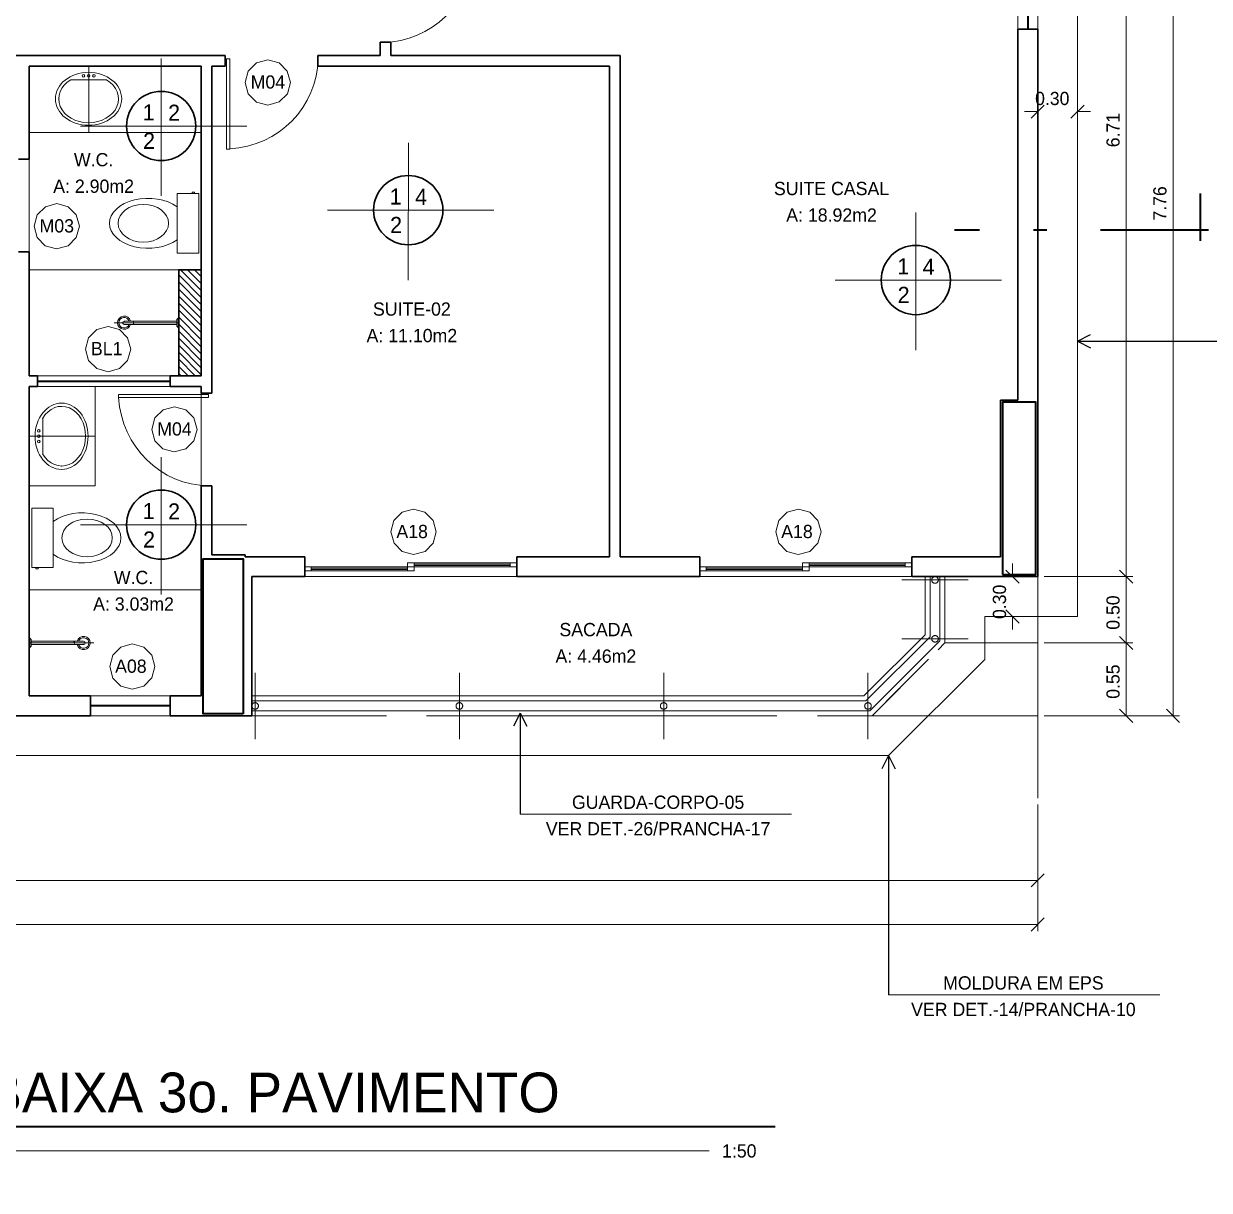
# Model space of a CAD drawing. Header units: metres. Extents: x 2.9 to 62.3, y 8 to 50.1.
# Drawn here: x 42.97 to 51.92, y 29.95 to 38.75 of the extents above; entities that cross this region are included whole.
import ezdxf
from ezdxf.enums import TextEntityAlignment as Align

# ---------------------------------------------------------------- set-up
doc = ezdxf.new("R2010")
doc.units = ezdxf.units.M
doc.header["$MEASUREMENT"] = 0
for name, pattern in [('DGN Style 2', [1.016237, 0.609742, -0.406495]), ('DGN Style 3', [1.422731, 1.016237, -0.406495]), ('DGN Style 4', [1.626995, 0.812989, -0.406495, 0.001016, -0.406495])]:
    doc.linetypes.add(name, pattern=pattern)
doc.layers.get('Defpoints').update_dxf_attribs({"lineweight": 0})
for name, color, linetype, lineweight in [('00-EDIFICACOES TÉRREO', 7, 'Continuous', 0), ('24 - Textos Gerais', 7, 'Continuous', 0), ('34 - Mobiliário', 7, 'Continuous', 0), ('CORNIJAS_VAR NA PLANTA PTIPO 1', 7, 'Continuous', 0), ('Cotas', 13, 'Continuous', 0), ('Level 1', 7, 'Continuous', 0), ('Level 11-1', 7, 'Continuous', 0), ('Level 12', 7, 'Continuous', 0), ('Level 14', 7, 'Continuous', 0), ('Level 21-1', 7, 'Continuous', 0), ('Level 24-1', 7, 'Continuous', 0), ('Level 3', 7, 'Continuous', 0), ('Level 31', 7, 'Continuous', 0), ('Level 36', 7, 'Continuous', 0), ('Level 44', 7, 'Continuous', 0), ('Level 45', 7, 'Continuous', 0), ('Level 50', 7, 'Continuous', 0), ('Level 7', 7, 'Continuous', 0)]:
    doc.layers.add(name, color=color, linetype=linetype, lineweight=lineweight)
doc.styles.add('Style-INTL_ENGINEERING', font='INTL_ENGINEERING.shx')
doc.dimstyles.get("Standard").update_dxf_attribs({"dimtxt": 0.18, "dimasz": 0.18, "dimexe": 0.18, "dimexo": 0.0625, "dimgap": 0.09, "dimtad": 0, "dimtih": 1, "dimtoh": 1, "dimdec": 4, "dimzin": 1, "dimdsep": 46, "dimtxsty": 'Standard', "dimcen": 0, "dimadec": 0, "dimazin": 0, "dimtfac": 1, "dimtdec": 4, "dimtofl": 0, "dimtmove": 0, "dimatfit": 3, "dimfxl": 0, "dimtolj": 1, "dimtzin": 1, "dimarcsym": 0})

# ---------------------------------------------------------------- blocks, each defined once
blk = doc.blocks.new('_Oblique')
at = {"color": 0, "linetype": 'ByBlock', "lineweight": -2}
blk.add_line((0.5, 0.5), (-0.5, -0.5), dxfattribs=at)
blk = doc.blocks.new('*D329')
at = {"layer": 'Cotas', "color": 2, "linetype": 'Continuous', "lineweight": 0}
for p, q in [((31.6938, 33.0768), (31.6938, 32.2388)), ((50.6246, 32.8595), (50.6246, 32.2388)), ((50.6246, 32.2882), (31.6938, 32.2882))]:
    blk.add_line(p, q, dxfattribs=at)
at = {"layer": 'Defpoints'}
for p in [(31.6938, 33.1263), (50.6246, 32.909), (31.6938, 32.2882), (41.1592, 32.2882)]:
    blk.add_point(p, dxfattribs=at)
at = {"layer": 'Cotas', "color": 2, "linetype": 'Continuous', "lineweight": 0, "xscale": 0.0995, "yscale": 0.0995, "zscale": 0.0995, "rotation": 180}
blk.add_blockref('_Oblique', (31.6938, 32.2882), dxfattribs=at)
at = {"layer": 'Cotas', "color": 2, "linetype": 'Continuous', "lineweight": 0, "xscale": 0.0995, "yscale": 0.0995, "zscale": 0.0995}
blk.add_blockref('_Oblique', (50.6246, 32.2882), dxfattribs=at)
at = {"layer": 'Cotas', "color": 2, "linetype": 'Continuous', "lineweight": 0, "style": 'Style-INTL_ENGINEERING'}
blk.add_text('18.93', height=0.0995, dxfattribs=at).set_placement((41.0004, 32.3875), align=Align.MIDDLE_LEFT)
blk = doc.blocks.new('*D330')
at = {"layer": 'Cotas', "color": 2, "linetype": 'Continuous', "lineweight": 0}
for p, q in [((10.3745, 32.8595), (10.3745, 31.9064)), ((50.6246, 32.8595), (50.6246, 31.9064)), ((50.6246, 31.9559), (10.3745, 31.9559))]:
    blk.add_line(p, q, dxfattribs=at)
at = {"layer": 'Defpoints'}
for p in [(10.3745, 32.909), (50.6246, 32.909), (10.3745, 31.9559), (30.4996, 31.9559)]:
    blk.add_point(p, dxfattribs=at)
at = {"layer": 'Cotas', "color": 2, "linetype": 'Continuous', "lineweight": 0, "xscale": 0.0995, "yscale": 0.0995, "zscale": 0.0995, "rotation": 180}
blk.add_blockref('_Oblique', (10.3745, 31.9559), dxfattribs=at)
at = {"layer": 'Cotas', "color": 2, "linetype": 'Continuous', "lineweight": 0, "xscale": 0.0995, "yscale": 0.0995, "zscale": 0.0995}
blk.add_blockref('_Oblique', (50.6246, 31.9559), dxfattribs=at)
at = {"layer": 'Cotas', "color": 2, "linetype": 'Continuous', "lineweight": 0, "style": 'Style-INTL_ENGINEERING'}
blk.add_text('40.25', height=0.0995, dxfattribs=at).set_placement((30.3088, 32.0551), align=Align.MIDDLE_LEFT)
blk = doc.blocks.new('*D675')
at = {"layer": 'Cotas', "color": 2, "linetype": 'Continuous', "lineweight": 0}
for p, q in [((50.6741, 34.579), (51.3415, 34.579)), ((51.2921, 34.579), (51.2921, 34.079)), ((50.6741, 34.079), (51.3415, 34.079))]:
    blk.add_line(p, q, dxfattribs=at)
at = {"layer": 'Defpoints'}
for p in [(50.6246, 34.579), (51.2921, 34.329), (50.6246, 34.079), (51.2921, 34.079)]:
    blk.add_point(p, dxfattribs=at)
at = {"layer": 'Cotas', "color": 2, "linetype": 'Continuous', "lineweight": 0, "xscale": 0.0995, "yscale": 0.0995, "zscale": 0.0995}
for p, rotation in [((51.2921, 34.579), 90), ((51.2921, 34.079), 270)]:
    blk.add_blockref('_Oblique', p, dxfattribs=dict(at, rotation=rotation))
at = {"layer": 'Cotas', "color": 2, "linetype": 'Continuous', "lineweight": 0, "style": 'Style-INTL_ENGINEERING'}
blk.add_text('0.50', height=0.0995, rotation=90, dxfattribs=at).set_placement((51.1928, 34.1786), align=Align.MIDDLE_LEFT)
blk = doc.blocks.new('*D676')
at = {"layer": 'Cotas', "color": 2, "linetype": 'Continuous', "lineweight": 0}
for p, q in [((50.6741, 34.079), (51.3415, 34.079)), ((51.2921, 34.079), (51.2921, 33.529)), ((50.6741, 33.529), (51.3415, 33.529))]:
    blk.add_line(p, q, dxfattribs=at)
at = {"layer": 'Defpoints'}
for p in [(50.6246, 34.079), (51.2921, 33.804), (50.6246, 33.529), (51.2921, 33.529)]:
    blk.add_point(p, dxfattribs=at)
at = {"layer": 'Cotas', "color": 2, "linetype": 'Continuous', "lineweight": 0, "xscale": 0.0995, "yscale": 0.0995, "zscale": 0.0995}
for p, rotation in [((51.2921, 34.079), 90), ((51.2921, 33.529), 270)]:
    blk.add_blockref('_Oblique', p, dxfattribs=dict(at, rotation=rotation))
at = {"layer": 'Cotas', "color": 2, "linetype": 'Continuous', "lineweight": 0, "style": 'Style-INTL_ENGINEERING'}
blk.add_text('0.55', height=0.0995, rotation=90, dxfattribs=at).set_placement((51.1928, 33.6579), align=Align.MIDDLE_LEFT)
blk = doc.blocks.new('*D340')
at = {"layer": 'Cotas', "color": 2, "linetype": 'Continuous', "lineweight": 0}
for p, q in [((50.6741, 41.289), (51.3415, 41.289)), ((51.2921, 41.289), (51.2921, 34.579)), ((50.6741, 34.579), (51.3415, 34.579))]:
    blk.add_line(p, q, dxfattribs=at)
at = {"layer": 'Defpoints'}
for p in [(50.6246, 41.289), (51.2921, 37.934), (50.6246, 34.579), (51.2921, 34.579)]:
    blk.add_point(p, dxfattribs=at)
at = {"layer": 'Cotas', "color": 2, "linetype": 'Continuous', "lineweight": 0, "xscale": 0.0995, "yscale": 0.0995, "zscale": 0.0995}
for p, rotation in [((51.2921, 41.289), 90), ((51.2921, 34.579), 270)]:
    blk.add_blockref('_Oblique', p, dxfattribs=dict(at, rotation=rotation))
at = {"layer": 'Cotas', "color": 2, "linetype": 'Continuous', "lineweight": 0, "style": 'Style-INTL_ENGINEERING'}
blk.add_text('6.71', height=0.0995, rotation=90, dxfattribs=at).set_placement((51.1928, 37.8176), align=Align.MIDDLE_LEFT)
blk = doc.blocks.new('*D341')
at = {"layer": 'Cotas', "color": 2, "linetype": 'Continuous', "lineweight": 0}
for p, q in [((50.6741, 41.289), (51.6952, 41.289)), ((51.6457, 41.289), (51.6457, 33.529)), ((50.6741, 33.529), (51.6952, 33.529))]:
    blk.add_line(p, q, dxfattribs=at)
at = {"layer": 'Defpoints'}
for p in [(50.6246, 41.289), (51.6457, 37.409), (50.6246, 33.529), (51.6457, 33.529)]:
    blk.add_point(p, dxfattribs=at)
at = {"layer": 'Cotas', "color": 2, "linetype": 'Continuous', "lineweight": 0, "xscale": 0.0995, "yscale": 0.0995, "zscale": 0.0995}
for p, rotation in [((51.6457, 41.289), 90), ((51.6457, 33.529), 270)]:
    blk.add_blockref('_Oblique', p, dxfattribs=dict(at, rotation=rotation))
at = {"layer": 'Cotas', "color": 2, "linetype": 'Continuous', "lineweight": 0, "style": 'Style-INTL_ENGINEERING'}
blk.add_text('7.76', height=0.0995, rotation=90, dxfattribs=at).set_placement((51.5465, 37.2645), align=Align.MIDDLE_LEFT)
blk = doc.blocks.new('TerminatorOpen')
at = {"color": 0, "linetype": 'ByBlock', "lineweight": -2}
for q in [(-1, 0.5), (-1, 0), (-1, -0.5)]:
    blk.add_line((0, 0), q, dxfattribs=at)
blk = doc.blocks.new('INDESP_4')
at = {"layer": 'Level 3', "color": 131, "linetype": 'Continuous', "lineweight": 0}
for p, q in [((0.01506, -0.01302), (0.01507, 0.01257)), ((0.00001, 0), (0.03099, 0))]:
    blk.add_line(p, q, dxfattribs=at)
at = {"layer": 'Level 3', "color": 131, "linetype": 'Continuous', "lineweight": 13}
blk.add_line((0.0221, 0), (0.02213, 0.00002), dxfattribs=at)
at = {"layer": 'Level 3', "color": 131, "linetype": 'Continuous', "lineweight": 30}
blk.add_circle((0.01505, 0.00001), 0.00645, dxfattribs=at)
at = {"layer": 'Level 3', "color": 131, "linetype": 'Continuous', "lineweight": 30, "style": 'Style-INTL_ENGINEERING'}
for s, p in [('1', (0.01159, 0.00105)), ('4', (0.01633, 0.00098)), ('2', (0.01167, -0.00425))]:
    blk.add_text(s, height=0.003, rotation=0, dxfattribs=at).set_placement(p)
blk = doc.blocks.new('INDESP_6')
at = {"layer": 'Level 3', "color": 131, "linetype": 'Continuous', "lineweight": 0}
for p, q in [((0.01506, -0.01302), (0.01507, 0.01257)), ((0.00001, 0), (0.03099, 0))]:
    blk.add_line(p, q, dxfattribs=at)
at = {"layer": 'Level 3', "color": 131, "linetype": 'Continuous', "lineweight": 13}
blk.add_line((0.0221, 0), (0.02213, 0.00002), dxfattribs=at)
at = {"layer": 'Level 3', "color": 131, "linetype": 'Continuous', "lineweight": 30}
blk.add_circle((0.01505, 0.00001), 0.00645, dxfattribs=at)
at = {"layer": 'Level 3', "color": 131, "linetype": 'Continuous', "lineweight": 30, "style": 'Style-INTL_ENGINEERING'}
for s, p in [('1', (0.01159, 0.00105)), ('2', (0.01633, 0.00098)), ('2', (0.01167, -0.00425))]:
    blk.add_text(s, height=0.003, rotation=0, dxfattribs=at).set_placement(p)
blk = doc.blocks.new('*U174')
at = {"layer": '00-EDIFICACOES TÉRREO', "color": 4, "linetype": 'Continuous', "lineweight": 0, "flags": 128}
blk.add_lwpolyline([(0.00342, 0), (0.00294, 0.00172), (0.00172, 0.00296), (0, 0.00342), (-0.00171, 0.00296), (-0.00296, 0.00172), (-0.00341, 0), (-0.00294, -0.00171), (-0.00172, -0.00295), (-0.00001, -0.00341), (0.00173, -0.00294), (0.00295, -0.00171)], close=True, dxfattribs=at)
at = {"layer": '00-EDIFICACOES TÉRREO', "color": 4, "linetype": 'Continuous', "lineweight": 0, "style": 'Style-INTL_ENGINEERING'}
blk.add_text('M04', height=0.001999, rotation=359.9999, dxfattribs=at).set_placement((-0.00259, -0.00093))
blk = doc.blocks.new('*U178')
at = {"layer": '00-EDIFICACOES TÉRREO', "color": 4, "linetype": 'Continuous', "lineweight": 0, "flags": 128}
blk.add_lwpolyline([(0.00342, 0), (0.00294, 0.00172), (0.00172, 0.00296), (0, 0.00342), (-0.00171, 0.00296), (-0.00296, 0.00172), (-0.00341, 0), (-0.00294, -0.00171), (-0.00172, -0.00295), (-0.00001, -0.00341), (0.00173, -0.00294), (0.00295, -0.00171)], close=True, dxfattribs=at)
at = {"layer": '00-EDIFICACOES TÉRREO', "color": 4, "linetype": 'Continuous', "lineweight": 0, "style": 'Style-INTL_ENGINEERING'}
blk.add_text('A18', height=0.001999, rotation=359.9999, dxfattribs=at).set_placement((-0.00259, -0.00093))
blk = doc.blocks.new('*U179')
at = {"layer": '00-EDIFICACOES TÉRREO', "color": 4, "linetype": 'Continuous', "lineweight": 0, "flags": 128}
blk.add_lwpolyline([(0.00342, 0), (0.00294, 0.00172), (0.00172, 0.00296), (0, 0.00342), (-0.00171, 0.00296), (-0.00296, 0.00172), (-0.00341, 0), (-0.00294, -0.00171), (-0.00172, -0.00295), (-0.00001, -0.00341), (0.00173, -0.00294), (0.00295, -0.00171)], close=True, dxfattribs=at)
at = {"layer": '00-EDIFICACOES TÉRREO', "color": 4, "linetype": 'Continuous', "lineweight": 0, "style": 'Style-INTL_ENGINEERING'}
blk.add_text('BL1', height=0.001999, rotation=359.9999, dxfattribs=at).set_placement((-0.00259, -0.00093))
blk = doc.blocks.new('*U180')
at = {"layer": '00-EDIFICACOES TÉRREO', "color": 4, "linetype": 'Continuous', "lineweight": 0, "flags": 128}
blk.add_lwpolyline([(0.00342, 0), (0.00294, 0.00172), (0.00172, 0.00296), (0, 0.00342), (-0.00171, 0.00296), (-0.00296, 0.00172), (-0.00341, 0), (-0.00294, -0.00171), (-0.00172, -0.00295), (-0.00001, -0.00341), (0.00173, -0.00294), (0.00295, -0.00171)], close=True, dxfattribs=at)
at = {"layer": '00-EDIFICACOES TÉRREO', "color": 4, "linetype": 'Continuous', "lineweight": 0, "style": 'Style-INTL_ENGINEERING'}
blk.add_text('M03', height=0.001999, rotation=359.9999, dxfattribs=at).set_placement((-0.00259, -0.00093))
blk = doc.blocks.new('*U181')
at = {"layer": '00-EDIFICACOES TÉRREO', "color": 4, "linetype": 'Continuous', "lineweight": 0, "flags": 128}
blk.add_lwpolyline([(0.00342, 0), (0.00294, 0.00172), (0.00172, 0.00296), (0, 0.00342), (-0.00171, 0.00296), (-0.00296, 0.00172), (-0.00341, 0), (-0.00294, -0.00171), (-0.00172, -0.00295), (-0.00001, -0.00341), (0.00173, -0.00294), (0.00295, -0.00171)], close=True, dxfattribs=at)
at = {"layer": '00-EDIFICACOES TÉRREO', "color": 4, "linetype": 'Continuous', "lineweight": 0, "style": 'Style-INTL_ENGINEERING'}
blk.add_text('A08', height=0.001999, rotation=359.9999, dxfattribs=at).set_placement((-0.00259, -0.00093))
blk = doc.blocks.new('*D381')
at = {"layer": 'Cotas', "color": 2, "linetype": 'Continuous', "lineweight": 0}
for p, q in [((50.4352, 34.6785), (50.4352, 34.579)), ((50.538, 34.579), (50.3857, 34.579)), ((50.5251, 34.279), (50.3857, 34.279)), ((50.4352, 34.1795), (50.4352, 34.279))]:
    blk.add_line(p, q, dxfattribs=at)
at = {"layer": 'Defpoints'}
for p in [(50.5875, 34.579), (50.4352, 34.41), (50.4352, 34.279), (50.5746, 34.279)]:
    blk.add_point(p, dxfattribs=at)
at = {"layer": 'Cotas', "color": 2, "linetype": 'Continuous', "lineweight": 0, "xscale": 0.0995, "yscale": 0.0995, "zscale": 0.0995}
for p, rotation in [((50.4352, 34.579), 270), ((50.4352, 34.279), 90)]:
    blk.add_blockref('_Oblique', p, dxfattribs=dict(at, rotation=rotation))
at = {"layer": 'Cotas', "color": 2, "linetype": 'Continuous', "lineweight": 0, "style": 'Style-INTL_ENGINEERING'}
blk.add_text('0.30', height=0.0995, rotation=90, dxfattribs=at).set_placement((50.336, 34.2596), align=Align.MIDDLE_LEFT)
blk = doc.blocks.new('*D394')
at = {"layer": 'Cotas', "color": 2, "linetype": 'Continuous', "lineweight": 0}
for p, q in [((50.6246, 37.9965), (50.6246, 38.1358)), ((50.9246, 37.9835), (50.9246, 38.1358)), ((50.5251, 38.0863), (50.6246, 38.0863)), ((51.0241, 38.0863), (50.9246, 38.0863))]:
    blk.add_line(p, q, dxfattribs=at)
at = {"layer": 'Defpoints'}
for p in [(50.6246, 38.0863), (50.7555, 38.0863), (50.6246, 37.947), (50.9246, 37.934)]:
    blk.add_point(p, dxfattribs=at)
at = {"layer": 'Cotas', "color": 2, "linetype": 'Continuous', "lineweight": 0, "xscale": 0.0995, "yscale": 0.0995, "zscale": 0.0995}
blk.add_blockref('_Oblique', (50.6246, 38.0863), dxfattribs=at)
at = {"layer": 'Cotas', "color": 2, "linetype": 'Continuous', "lineweight": 0, "xscale": 0.0995, "yscale": 0.0995, "zscale": 0.0995, "rotation": 180}
blk.add_blockref('_Oblique', (50.9246, 38.0863), dxfattribs=at)
at = {"layer": 'Cotas', "color": 2, "linetype": 'Continuous', "lineweight": 0, "style": 'Style-INTL_ENGINEERING'}
blk.add_text('0.30', height=0.0995, dxfattribs=at).set_placement((50.6051, 38.1855), align=Align.MIDDLE_LEFT)
blk = doc.blocks.new('*U183')
at = {"layer": 'Level 3', "color": 2, "linetype": 'DGN Style 4', "lineweight": 40}
for p, q in [((21.6079, 0.2319), (21.6081, -0.1242)), ((21.6708, -0.0445), (19.7553, -0.0453))]:
    blk.add_line(p, q, dxfattribs=at)
blk = doc.blocks.new('*U64')
at = {"layer": '24 - Textos Gerais', "color": 172, "linetype": 'Continuous', "lineweight": 13}
blk.add_line((-0.147, -0.136), (-0.147, 0.133), dxfattribs=at)
at = {"layer": '24 - Textos Gerais', "color": 172, "linetype": 'DGN Style 4', "lineweight": 13}
blk.add_line((-0.25, -0.001), (0.25, -0.001), dxfattribs=at)
at = {"layer": '24 - Textos Gerais', "color": 172, "linetype": 'Continuous', "lineweight": 13, "extrusion": (0, 0, -1)}
for centre in [(0.177, 0.039), (0.177, -0.001), (0.177, -0.041)]:
    blk.add_circle(centre, 0.01, dxfattribs=at)
blk.add_ellipse((-0.004, 0), major_axis=(0, 0.25), ratio=0.8, dxfattribs=at)
blk.add_ellipse((-0.0033, -0.0006), major_axis=(0, 0.225), ratio=0.8, start_param=5.350888, end_param=10.349301, dxfattribs=at)
at = {"layer": '24 - Textos Gerais', "color": 172, "linetype": 'Continuous', "lineweight": 13}
for p in [(-0.003, 0.224), (-0.003, 0.224), (-0.147, -0.136)]:
    blk.add_point(p, dxfattribs=at)
blk = doc.blocks.new('SANCXP_6')
at = {"layer": '24 - Textos Gerais', "color": 172, "linetype": 'Continuous', "lineweight": 0}
for p, q in [((0.06, -0.449), (0.06, 0.449)), ((0.06, 0.449), (0.386, 0.449)), ((0.386, -0.449), (0.386, 0.449)), ((0.06, -0.449), (0.386, -0.449))]:
    blk.add_line(p, q, dxfattribs=at)
at = {"layer": '24 - Textos Gerais', "color": 172, "linetype": 'Continuous', "lineweight": 0, "flags": 128}
blk.add_lwpolyline([(0.125, -0.468), (0.16, -0.468), (0.16, -0.449), (0.125, -0.449)], close=True, dxfattribs=at)
at = {"layer": '24 - Textos Gerais', "color": 172, "linetype": 'Continuous', "lineweight": 0}
blk.add_ellipse((0.825, 0), major_axis=(-0.581, 0), ratio=0.649123, start_param=0.716078, end_param=5.567107, dxfattribs=at)
blk.add_ellipse((0.896, 0), major_axis=(-0.381, 0), ratio=0.746923, dxfattribs=at)
blk = doc.blocks.new('*U66')
at = {"layer": '24 - Textos Gerais', "color": 172, "linetype": 'Continuous', "lineweight": 0}
for p, q in [((-0.2441, 0.035), (-0.2441, -0.035)), ((-0.2441, 0.035), (-0.2391, 0.035)), ((-0.2391, 0.035), (-0.2391, -0.035)), ((-0.2291, 0.025), (-0.2391, 0.035)), ((-0.2291, -0.025), (-0.2291, 0.025)), ((0.168, 0.0125), (-0.2291, 0.0125)), ((-0.2441, -0.035), (-0.2391, -0.035)), ((-0.2391, -0.035), (-0.2291, -0.025)), ((0.168, -0.0125), (-0.2291, -0.0125))]:
    blk.add_line(p, q, dxfattribs=at)
at = {"layer": '24 - Textos Gerais', "color": 172, "linetype": 'DGN Style 4', "lineweight": 13}
blk.add_line((0.2441, 0), (-0.2441, 0), dxfattribs=at)
at = {"layer": '24 - Textos Gerais', "color": 172, "linetype": 'Continuous', "lineweight": 0, "extrusion": (0, 0, -1)}
for centre in [(-0.088, 0), (-0.168, 0)]:
    blk.add_arc(centre, 0.0125, 90, 270, dxfattribs=at)
at = {"layer": '24 - Textos Gerais', "color": 172, "linetype": 'Continuous', "lineweight": 0}
for radius, start, end in [(0.05, 194.47751, 165.52249), (0.04, 198.20996, 161.79004)]:
    blk.add_arc((0.168, 0), radius, start, end, dxfattribs=at)
blk.add_point((0.168, 0.011), dxfattribs=at)
blk = doc.blocks.new('*U67')
at = {"layer": '24 - Textos Gerais', "color": 172, "linetype": 'Continuous', "lineweight": 13}
blk.add_line((-0.147, -0.136), (-0.147, 0.133), dxfattribs=at)
at = {"layer": '24 - Textos Gerais', "color": 172, "linetype": 'DGN Style 4', "lineweight": 13}
blk.add_line((-0.25, -0.001), (0.25, -0.001), dxfattribs=at)
at = {"layer": '24 - Textos Gerais', "color": 172, "linetype": 'Continuous', "lineweight": 13, "extrusion": (0, 0, -1)}
for centre in [(0.177, 0.039), (0.177, -0.001), (0.177, -0.041)]:
    blk.add_circle(centre, 0.01, dxfattribs=at)
blk.add_ellipse((-0.004, 0), major_axis=(0, 0.25), ratio=0.8, dxfattribs=at)
blk.add_ellipse((-0.0033, -0.0006), major_axis=(0, 0.225), ratio=0.8, start_param=5.350888, end_param=10.349301, dxfattribs=at)
at = {"layer": '24 - Textos Gerais', "color": 172, "linetype": 'Continuous', "lineweight": 13}
for p in [(-0.003, 0.224), (-0.003, 0.224), (-0.147, -0.136)]:
    blk.add_point(p, dxfattribs=at)
blk = doc.blocks.new('SANCXP_7')
at = {"layer": '24 - Textos Gerais', "color": 172, "linetype": 'Continuous', "lineweight": 0}
for p, q in [((0.06, -0.449), (0.06, 0.449)), ((0.06, 0.449), (0.386, 0.449)), ((0.386, -0.449), (0.386, 0.449)), ((0.06, -0.449), (0.386, -0.449))]:
    blk.add_line(p, q, dxfattribs=at)
at = {"layer": '24 - Textos Gerais', "color": 172, "linetype": 'Continuous', "lineweight": 0, "flags": 128}
blk.add_lwpolyline([(0.125, -0.468), (0.16, -0.468), (0.16, -0.449), (0.125, -0.449)], close=True, dxfattribs=at)
at = {"layer": '24 - Textos Gerais', "color": 172, "linetype": 'Continuous', "lineweight": 0}
blk.add_ellipse((0.825, 0), major_axis=(-0.581, 0), ratio=0.649123, start_param=0.716078, end_param=5.567107, dxfattribs=at)
blk.add_ellipse((0.896, 0), major_axis=(-0.381, 0), ratio=0.746923, dxfattribs=at)
blk = doc.blocks.new('*U69')
at = {"layer": '24 - Textos Gerais', "color": 172, "linetype": 'Continuous', "lineweight": 0}
for p, q in [((-0.2441, 0.035), (-0.2441, -0.035)), ((-0.2441, 0.035), (-0.2391, 0.035)), ((-0.2391, 0.035), (-0.2391, -0.035)), ((-0.2291, 0.025), (-0.2391, 0.035)), ((-0.2291, -0.025), (-0.2291, 0.025)), ((0.168, 0.0125), (-0.2291, 0.0125)), ((-0.2441, -0.035), (-0.2391, -0.035)), ((-0.2391, -0.035), (-0.2291, -0.025)), ((0.168, -0.0125), (-0.2291, -0.0125))]:
    blk.add_line(p, q, dxfattribs=at)
at = {"layer": '24 - Textos Gerais', "color": 172, "linetype": 'DGN Style 4', "lineweight": 13}
blk.add_line((0.2441, 0), (-0.2441, 0), dxfattribs=at)
at = {"layer": '24 - Textos Gerais', "color": 172, "linetype": 'Continuous', "lineweight": 0, "extrusion": (0, 0, -1)}
for centre in [(-0.088, 0), (-0.168, 0)]:
    blk.add_arc(centre, 0.0125, 90, 270, dxfattribs=at)
at = {"layer": '24 - Textos Gerais', "color": 172, "linetype": 'Continuous', "lineweight": 0}
for radius, start, end in [(0.05, 194.47751, 165.52249), (0.04, 198.20996, 161.79004)]:
    blk.add_arc((0.168, 0), radius, start, end, dxfattribs=at)
blk.add_point((0.168, 0.011), dxfattribs=at)
blk = doc.blocks.new('*U19')
at = {"layer": 'Level 36', "color": 172, "linetype": 'Continuous', "lineweight": 13}
for p, q in [((13.815, 0.02), (12.515, 0.02)), ((13.815, 0.02), (12.515, 0.02)), ((13.645, -1.015), (12.515, -1.015)), ((13.015, -1.895), (13.015, -2.645)), ((13.015, -1.895), (13.015, -2.645)), ((13.015, -2.645), (12.515, -2.645)), ((13.015, -2.645), (12.515, -2.645)), ((13.815, -3.43), (12.515, -3.43))]:
    blk.add_line(p, q, dxfattribs=at)
at = {"layer": '24 - Textos Gerais', "color": 172, "linetype": 'Continuous', "lineweight": 13, "extrusion": (0, 0, -1)}
for name, p, rotation in [('*U64', (-12.964, 0.27), 270), ('*U67', (-12.765, -2.271), 180)]:
    blk.add_blockref(name, p, dxfattribs=dict(at, rotation=rotation))
at = {"layer": '24 - Textos Gerais', "color": 172, "linetype": 'Continuous', "lineweight": 0, "xscale": 0.5000000000216841, "yscale": 0.5000000000216841, "zscale": 0.5000000000216841}
for name, p, rotation in [('SANCXP_6', (13.825, -0.665), 179.9994663905646), ('SANCXP_7', (12.505, -3.0375), 359.9994663905647)]:
    blk.add_blockref(name, p, dxfattribs=dict(at, rotation=rotation))
at = {"layer": '24 - Textos Gerais', "color": 172, "linetype": 'Continuous', "lineweight": 0, "extrusion": (0, 0, -1)}
blk.add_blockref('*U66', (-13.4009, -1.415), dxfattribs=at)
at = {"layer": '24 - Textos Gerais', "color": 172, "linetype": 'Continuous', "lineweight": 0, "extrusion": (0, 0, -1), "rotation": 180}
blk.add_blockref('*U69', (-12.7591, -3.83), dxfattribs=at)
blk = doc.blocks.new('P70D')
at = {"layer": '00-EDIFICACOES TÉRREO', "color": 7, "linetype": 'Continuous', "lineweight": 13}
for p, q in [((0.035, 0.705), (0.01, 0.705)), ((0.01, 0.705), (0.01, 0.025)), ((0.035, 0.025), (0.035, 0.705)), ((0.01, 0.025), (0.035, 0.025))]:
    blk.add_line(p, q, dxfattribs=at)
blk.add_ellipse((0.0073, 0.032), major_axis=(0.6611, -0.2141), ratio=0.965677, start_param=0.313159, end_param=1.833935, dxfattribs=at)
at = {"layer": 'CORNIJAS_VAR NA PLANTA PTIPO 1', "color": 7, "linetype": 'Continuous', "lineweight": 30}
for p, q in [((0, 0), (0, 0.08)), ((0.7, 0), (0.7, 0.08))]:
    blk.add_line(p, q, dxfattribs=at)
blk = doc.blocks.new('P70D_1')
at = {"layer": 'Level 14', "color": 7, "linetype": 'Continuous', "lineweight": 13}
for p, q in [((0.035, 0.705), (0.01, 0.705)), ((0.01, 0.705), (0.01, 0.025)), ((0.035, 0.025), (0.035, 0.705)), ((0.01, 0.025), (0.035, 0.025))]:
    blk.add_line(p, q, dxfattribs=at)
blk.add_ellipse((0.0073, 0.032), major_axis=(0.6611, -0.2141), ratio=0.965677, start_param=0.313159, end_param=1.833935, dxfattribs=at)
at = {"layer": 'Level 7', "color": 7, "linetype": 'Continuous', "lineweight": 30}
for p, q in [((0, 0), (0, 0.08)), ((0.7, 0), (0.7, 0.08))]:
    blk.add_line(p, q, dxfattribs=at)
blk = doc.blocks.new('PC185')
at = {"layer": 'Level 14', "color": 7, "linetype": 'Continuous', "lineweight": 13, "flags": 128}
for points in [[(0.00001, -0.04504), (0.05, -0.04504), (0.05001, -0.07502), (0.00002, -0.07504)], [(0.77501, -0.04506), (0.05, -0.04504), (0.05, -0.05504), (0.775, -0.05508)], [(0.05, -0.06502), (0.77502, -0.06506), (0.77499, -0.07506), (0.05001, -0.07502)], [(0.82499, -0.04506), (0.77501, -0.04506), (0.77499, -0.07506), (0.825, -0.07506)], [(0.77503, -0.07504), (0.82501, -0.07502), (0.82501, -0.10502), (0.77502, -0.10502)], [(1.55002, -0.07506), (0.82501, -0.07502), (0.82499, -0.08506), (1.55, -0.08504)], [(1.60001, -0.07506), (1.55002, -0.07506), (1.55001, -0.10504), (1.60002, -0.10504)], [(0.82502, -0.09502), (1.55002, -0.09504), (1.55001, -0.10504), (0.82501, -0.10502)]]:
    blk.add_lwpolyline(points, close=True, dxfattribs=at)
at = {"layer": 'Level 31', "color": 30, "linetype": 'Continuous', "lineweight": 0}
blk.add_line((-0.00001, -0.15008), (1.60001, -0.15012), dxfattribs=at)
at = {"layer": 'Level 7', "color": 7, "linetype": 'Continuous', "lineweight": 30, "flags": 128}
for points in [[(0, 0), (-0.00001, -0.15008)], [(1.60001, -0.00002), (1.60001, -0.1501)]]:
    blk.add_lwpolyline(points, dxfattribs=at)
blk = doc.blocks.new('J140B1')
at = {"layer": '34 - Mobiliário', "color": 7, "linetype": 'Continuous', "lineweight": 40}
blk.add_line((0, 0.075), (0.6, 0.075), dxfattribs=at)
at = {"layer": 'CORNIJAS_VAR NA PLANTA PTIPO 1', "color": 7, "linetype": 'Continuous', "lineweight": 30}
for p, q in [((0, 0), (0, 0.15)), ((0.6, 0), (0.6, 0.15))]:
    blk.add_line(p, q, dxfattribs=at)
at = {"layer": 'CORNIJAS_VAR NA PLANTA PTIPO 1', "color": 7, "linetype": 'Continuous', "lineweight": 0}
for p, q in [((0, 0.15), (0.6, 0.15)), ((0, 0), (0.6, 0))]:
    blk.add_line(p, q, dxfattribs=at)
blk = doc.blocks.new('*U71')
at = {"layer": '34 - Mobiliário', "color": 7, "linetype": 'DGN Style 3', "lineweight": 40}
blk.add_line((-0.5, 0), (0.5, 0), dxfattribs=at)
at = {"layer": 'CORNIJAS_VAR NA PLANTA PTIPO 1', "color": 7, "linetype": 'Continuous', "lineweight": 30}
for p, q in [((-0.5, -0.04), (-0.5, 0.04)), ((0.5, -0.04), (0.5, 0.04))]:
    blk.add_line(p, q, dxfattribs=at)
at = {"layer": 'CORNIJAS_VAR NA PLANTA PTIPO 1', "color": 7, "linetype": 'Continuous', "lineweight": 0}
for p, q in [((-0.5, 0.04), (0.5, 0.04)), ((-0.5, -0.04), (0.5, -0.04))]:
    blk.add_line(p, q, dxfattribs=at)
blk = doc.blocks.new('*U203')
at = {"layer": 'Level 1', "color": 3, "linetype": 'DGN Style 4', "lineweight": 0}
blk.add_line((0, 0.25), (0, -0.25), dxfattribs=at)
at = {"layer": 'Level 50', "color": 190, "linetype": 'DGN Style 2', "lineweight": 0, "extrusion": (0, 0, -1)}
blk.add_circle((0, 0), 0.025, dxfattribs=at)
blk = doc.blocks.new('*U204')
at = {"layer": 'Level 1', "color": 3, "linetype": 'DGN Style 4', "lineweight": 0}
blk.add_line((0.25, 0), (-0.25, 0), dxfattribs=at)
at = {"layer": 'Level 50', "color": 190, "linetype": 'DGN Style 2', "lineweight": 0, "extrusion": (0, 0, -1)}
blk.add_circle((0, 0), 0.025, dxfattribs=at)
blk = doc.blocks.new('*U205')
at = {"layer": 'Level 1', "color": 3, "linetype": 'DGN Style 4', "lineweight": 0}
blk.add_line((0.25, 0), (-0.25, 0), dxfattribs=at)
at = {"layer": 'Level 50', "color": 190, "linetype": 'DGN Style 2', "lineweight": 0, "extrusion": (0, 0, -1)}
blk.add_circle((0, 0), 0.025, dxfattribs=at)
blk = doc.blocks.new('*U206')
at = {"layer": 'Level 1', "color": 3, "linetype": 'DGN Style 4', "lineweight": 0}
blk.add_line((0, 0.25), (0, -0.25), dxfattribs=at)
at = {"layer": 'Level 50', "color": 190, "linetype": 'DGN Style 2', "lineweight": 0, "extrusion": (0, 0, -1)}
blk.add_circle((0, 0), 0.025, dxfattribs=at)
blk = doc.blocks.new('*U207')
at = {"layer": 'Level 1', "color": 3, "linetype": 'DGN Style 4', "lineweight": 0}
blk.add_line((0, 0.25), (0, -0.25), dxfattribs=at)
at = {"layer": 'Level 50', "color": 190, "linetype": 'DGN Style 2', "lineweight": 0, "extrusion": (0, 0, -1)}
blk.add_circle((0, 0), 0.025, dxfattribs=at)
blk = doc.blocks.new('*U208')
at = {"layer": 'Level 1', "color": 3, "linetype": 'DGN Style 4', "lineweight": 0}
blk.add_line((0, 0.25), (0, -0.25), dxfattribs=at)
at = {"layer": 'Level 50', "color": 190, "linetype": 'DGN Style 2', "lineweight": 0, "extrusion": (0, 0, -1)}
blk.add_circle((0, 0), 0.025, dxfattribs=at)
blk = doc.blocks.new('*U196')
at = {"layer": 'CORNIJAS_VAR NA PLANTA PTIPO 1', "color": 7, "linetype": 'DGN Style 3', "lineweight": 13, "flags": 128}
blk.add_lwpolyline([(14.195, -6.2878), (18.875, -6.2878), (19.425, -5.7378), (19.425, -5.2378)], dxfattribs=at)
at = {"layer": 'CORNIJAS_VAR NA PLANTA PTIPO 1', "color": 7, "linetype": 'Continuous', "lineweight": 13, "flags": 128}
blk.add_lwpolyline([(14.195, -6.1378), (18.8129, -6.1378), (19.275, -5.6757), (19.275, -5.2378)], dxfattribs=at)
at = {"layer": 'Level 21-1', "color": 7, "linetype": 'Continuous', "lineweight": 13}
for p, q in [((20.425, -5.5378), (20.425, 1.7722)), ((19.725, -5.8621), (19.725, -5.5378)), ((19.725, -5.5378), (20.425, -5.5378)), ((18.9993, -6.5878), (19.725, -5.8621)), ((9.4714, -6.5878), (18.9993, -6.5878))]:
    blk.add_line(p, q, dxfattribs=at)
at = {"layer": 'Level 50', "color": 190, "linetype": 'Continuous', "lineweight": 13, "flags": 128}
for points in [[(14.195, -6.1753), (18.8284, -6.1753), (19.3125, -5.6912), (19.3125, -5.2378)], [(14.195, -6.2503), (18.8595, -6.2503), (19.3875, -5.7223), (19.3875, -5.2378)]]:
    blk.add_lwpolyline(points, dxfattribs=at)
at = {"layer": 'Level 50', "color": 190, "linetype": 'DGN Style 2', "lineweight": 0, "extrusion": (0, 0, -1)}
for name, p in [('*U204', (-19.3506, -5.2628)), ('*U205', (-19.3506, -5.7067)), ('*U203', (-14.2206, -6.2128)), ('*U207', (-15.7619, -6.2128)), ('*U208', (-17.3032, -6.2128)), ('*U206', (-18.8445, -6.2128))]:
    blk.add_blockref(name, p, dxfattribs=at)
blk = doc.blocks.new('*U247')
at = {"layer": 'Level 11-1', "color": 2, "linetype": 'Continuous', "lineweight": 40}
blk.add_line((-0.08778, -0.00076), (0.0878, -0.00076), dxfattribs=at)
at = {"layer": 'Level 11-1', "color": 2, "linetype": 'Continuous', "lineweight": 0}
blk.add_line((-0.0554, -0.00443), (0.07782, -0.00442), dxfattribs=at)
at = {"layer": 'Level 11-1', "color": 2, "linetype": 'Continuous', "lineweight": 40}
blk.add_circle((-0.07819, -0.00077), 0.0096, dxfattribs=at)
at = {"layer": 'Level 11-1', "color": 2, "linetype": 'Continuous', "lineweight": 40, "style": 'Style-INTL_ENGINEERING'}
blk.add_text('PLANTA BAIXA 3o. PAVIMENTO', height=0.0059999, rotation=0.0007, dxfattribs=at).set_placement((-0.06465, 0.00138))
at = {"layer": 'Level 11-1', "color": 2, "linetype": 'Continuous', "lineweight": 13, "style": 'Style-INTL_ENGINEERING'}
blk.add_text('1:50', height=0.002, rotation=0.0007, dxfattribs=at).set_placement((0.07978, -0.00444), align=Align.MIDDLE_LEFT)
at = {"layer": 'Level 11-1', "color": 2, "linetype": 'Continuous', "lineweight": 0, "style": 'Style-INTL_ENGINEERING'}
blk.add_text('ESCALA', height=0.002, rotation=0.0007, dxfattribs=at).set_placement((-0.05558, -0.00478), align=Align.MIDDLE_RIGHT)
at = {"layer": 'Level 11-1', "color": 2, "linetype": 'Continuous', "lineweight": 40, "insert": (-0.07801, -0.00121), "char_height": 0.006, "attachment_point": 8, "rotation": 0.0007, "line_spacing_factor": 0.6, "style": 'Style-INTL_ENGINEERING'}
blk.add_mtext('2\\P', dxfattribs=at)
at = {"layer": 'Level 11-1', "color": 2, "linetype": 'Continuous', "lineweight": 13, "insert": (-0.07778, -0.00764), "char_height": 0.002, "attachment_point": 8, "rotation": 0.0007, "line_spacing_factor": 0.6, "style": 'Style-INTL_ENGINEERING'}
blk.add_mtext('06\\P', dxfattribs=at)

msp = doc.modelspace()

# ---------------------------------------------------------------- linework, layer by layer
at = {"layer": 'CORNIJAS_VAR NA PLANTA PTIPO 1', "color": 7, "linetype": 'Continuous', "lineweight": 30}
for p, q in [((50.4746, 38.709), (50.4746, 35.9096)), ((50.6245, 38.709), (50.6245, 34.579)), ((45.6646, 38.609), (45.6646, 38.509)), ((45.7446, 38.6091), (45.7446, 38.509)), ((44.4946, 38.509), (42.8345, 38.509)), ((45.6646, 38.509), (45.1946, 38.509)), ((47.4746, 38.509), (45.7446, 38.509)), ((47.4746, 38.509), (47.4746, 34.729)), ((44.3145, 38.429), (43.0145, 38.429)), ((43.0145, 38.429), (43.0145, 37.729)), ((44.3145, 38.429), (44.3145, 36.094)), ((44.3946, 38.429), (44.3946, 35.964)), ((44.4945, 38.429), (44.3946, 38.429)), ((47.3946, 38.429), (45.1946, 38.429)), ((47.3946, 38.429), (47.3946, 34.729)), ((42.9346, 37.729), (43.0145, 37.729)), ((42.9346, 37.029), (43.0145, 37.029)), ((43.0145, 37.029), (43.0145, 36.094)), ((43.0796, 36.094), (43.0145, 36.094)), ((44.3145, 36.094), (44.0796, 36.094)), ((43.0145, 36.014), (43.0145, 33.679)), ((43.0796, 36.014), (43.0145, 36.014)), ((44.3145, 36.014), (44.0796, 36.014)), ((44.3145, 36.014), (44.3145, 35.964)), ((44.3145, 35.264), (44.3145, 33.679)), ((44.3946, 35.2643), (44.3946, 34.7447)), ((44.3946, 34.7447), (44.6445, 34.7447)), ((44.6445, 34.729), (44.6445, 34.7447)), ((45.0945, 34.729), (44.6445, 34.729)), ((47.3946, 34.729), (46.6945, 34.729)), ((47.4746, 34.729), (48.0745, 34.729)), ((50.3446, 34.729), (49.6746, 34.729)), ((45.0945, 34.579), (44.6945, 34.579)), ((48.0745, 34.579), (46.6946, 34.579)), ((49.6746, 34.579), (50.6245, 34.579)), ((43.4795, 33.679), (43.0145, 33.679)), ((44.3145, 33.679), (44.0796, 33.679)), ((43.4796, 33.529), (42.8646, 33.529)), ((44.6945, 33.529), (44.0795, 33.529))]:
    msp.add_line(p, q, dxfattribs=at)
at = {"layer": 'CORNIJAS_VAR NA PLANTA PTIPO 1', "color": 7, "linetype": 'Continuous', "lineweight": 0}
for p, q in [((43.0145, 37.029), (43.0145, 37.729)), ((44.3145, 35.264), (44.3145, 35.964))]:
    msp.add_line(p, q, dxfattribs=at)
at = {"layer": 'CORNIJAS_VAR NA PLANTA PTIPO 1', "color": 7, "linetype": 'Continuous', "lineweight": 30, "flags": 128}
msp.add_lwpolyline([(50.4746, 35.9096), (50.3446, 35.9096), (50.3446, 34.729)], dxfattribs=at)
at = {"layer": 'Cotas', "color": 2, "linetype": 'Continuous', "lineweight": 0}
for p, q in [((50.6245, 34.579), (50.6245, 32.909)), ((49.9246, 34.079), (50.6245, 34.079)), ((49.3745, 33.529), (50.6245, 33.529))]:
    msp.add_line(p, q, dxfattribs=at)
at = {"layer": 'Level 12', "color": 2, "linetype": 'Continuous', "lineweight": 13}
for p, q in [((48.7676, 32.7878), (46.7196, 32.7878)), ((51.5468, 31.425), (49.4988, 31.425))]:
    msp.add_line(p, q, dxfattribs=at)
at = {"layer": 'Level 24-1', "color": 7, "linetype": 'DGN Style 2', "lineweight": 0, "flags": 128}
msp.add_lwpolyline([(33.7253, 41.9391), (38.0346, 41.939), (38.0346, 42.689), (46.8646, 42.689), (46.8646, 41.289), (50.6245, 41.289), (50.6245, 34.579), (49.9246, 34.579), (49.9246, 34.079), (49.3745, 33.529), (39.8467, 33.529), (39.2267, 32.909), (31.9114, 32.909), (31.6938, 33.1263), (29.3053, 33.1263), (29.0877, 32.909), (21.7724, 32.909), (21.1524, 33.529), (11.6245, 33.529), (11.0746, 34.079), (11.0746, 34.579), (10.3745, 34.579), (10.3745, 41.289), (14.1346, 41.289), (14.1346, 42.689), (22.9645, 42.689), (22.9645, 41.939), (27.2738, 41.939), (27.2738, 46.7246), (33.7241, 46.7246), (33.7253, 41.9391)], dxfattribs=at)
at = {"layer": 'Level 44', "color": 1, "linetype": 'Continuous', "lineweight": 40, "flags": 128}
for points in [[(50.3595, 34.5946), (50.6095, 34.5946), (50.6095, 35.8946), (50.3595, 35.8946)], [(44.6295, 33.5446), (44.3295, 33.5446), (44.3295, 34.7146), (44.6295, 34.7146)]]:
    msp.add_lwpolyline(points, close=True, dxfattribs=at)
at = {"layer": 'Level 45', "color": 6, "linetype": 'Continuous', "lineweight": 0}
for p, q in [((44.3145, 36.6846), (44.1446, 36.8545)), ((44.3145, 36.7376), (44.1581, 36.894)), ((44.3145, 36.7906), (44.2111, 36.894)), ((44.3145, 36.8436), (44.2642, 36.894)), ((44.3145, 36.6315), (44.1446, 36.8015)), ((44.3145, 36.5785), (44.1446, 36.7485)), ((44.3145, 36.5255), (44.1446, 36.6954)), ((44.3145, 36.4724), (44.1446, 36.6424)), ((44.3145, 36.4194), (44.1446, 36.5894)), ((44.3145, 36.3664), (44.1446, 36.5363)), ((44.3145, 36.3133), (44.1446, 36.4833)), ((44.3145, 36.2603), (44.1446, 36.4303)), ((44.3145, 36.2073), (44.1446, 36.3772)), ((44.3145, 36.1542), (44.1446, 36.3242)), ((44.3145, 36.1012), (44.1446, 36.2712)), ((44.2687, 36.094), (44.1446, 36.2181)), ((44.2156, 36.094), (44.1446, 36.1651)), ((44.1626, 36.094), (44.1446, 36.1121))]:
    msp.add_line(p, q, dxfattribs=at)
at = {"layer": 'Level 45', "color": 6, "linetype": 'Continuous', "lineweight": 30, "flags": 128}
msp.add_lwpolyline([(44.3145, 36.894), (44.1446, 36.894), (44.1446, 36.094), (44.3145, 36.094)], close=True, dxfattribs=at)
at = {"layer": 'Level 7', "color": 7, "linetype": 'Continuous', "lineweight": 30, "flags": 128}
msp.add_lwpolyline([(44.6945, 34.579), (44.6945, 33.529)], dxfattribs=at)

# ---------------------------------------------------------------- block references
at = {"layer": '00-EDIFICACOES TÉRREO', "color": 4, "linetype": 'Continuous', "lineweight": 0, "xscale": 50.00000000487893, "yscale": 50.00000000487893, "zscale": 50.00000000487893, "rotation": 0.0008004141529982}
for name, p in [('*U174', (44.8162, 38.3063)), ('*U180', (43.2236, 37.2213)), ('*U179', (43.611, 36.2953)), ('*U174', (44.1113, 35.6897)), ('*U178', (45.9156, 34.9162)), ('*U178', (48.8189, 34.9162)), ('*U181', (43.7937, 33.9002))]:
    msp.add_blockref(name, p, dxfattribs=at)
at = {"layer": 'CORNIJAS_VAR NA PLANTA PTIPO 1', "color": 7, "linetype": 'Continuous', "lineweight": 30}
for name, p, xscale, yscale, rotation in [('J140B1', (50.4746, 39.309), 0.9999953433792164, 0.9999953433792164, 270), ('P70D', (44.4946, 38.509), 1.000004656718364, -1.000004656718364, 0.0008004104257883999), ('P70D', (44.3945, 35.964), 1.000004656718364, -1.000004656718364, 270.0008004104258), ('J140B1', (44.0796, 33.679), 0.9999953433792164, 0.9999953433792164, 180)]:
    msp.add_blockref(name, p, dxfattribs=dict(at, xscale=xscale, yscale=yscale, rotation=rotation))
msp.add_blockref('*U71', (43.5796, 36.054), dxfattribs=at)
at = {"layer": 'Level 11-1', "color": 2, "linetype": 'Continuous', "lineweight": 40, "xscale": 50, "yscale": 50, "zscale": 50}
msp.add_blockref('*U247', (44.2541, 30.4698), dxfattribs=at)
at = {"layer": 'Level 21-1', "color": 7, "linetype": 'Continuous', "lineweight": 13}
msp.add_blockref('*U196', (30.4996, 39.8168), dxfattribs=at)
at = {"layer": 'Level 3', "color": 131, "linetype": 'Continuous', "lineweight": 30, "xscale": 40.50002794240174, "yscale": 40.50002794240174, "zscale": 40.50002794240174, "rotation": 0.0006587766262007}
for name, p in [('INDESP_6', (43.4024, 37.9774)), ('INDESP_4', (45.2662, 37.3429)), ('INDESP_4', (49.0954, 36.8157)), ('INDESP_6', (43.4024, 34.9706))]:
    msp.add_blockref(name, p, dxfattribs=at)
at = {"layer": 'Level 3', "color": 2, "linetype": 'Continuous', "lineweight": 30}
msp.add_blockref('*U183', (30.2413, 37.2368), dxfattribs=at)
at = {"layer": 'Level 36', "color": 172, "linetype": 'Continuous', "lineweight": 13}
msp.add_blockref('*U19', (30.4996, 37.909), dxfattribs=at)
at = {"layer": 'Level 7', "color": 7, "linetype": 'Continuous', "lineweight": 30, "xscale": 1.000004656718361, "yscale": 1.000004656718361, "rotation": 269.9991995895742}
msp.add_blockref('P70D_1', (45.6646, 39.309), dxfattribs=at)
at = {"layer": 'Level 7', "color": 30, "linetype": 'Continuous', "lineweight": 0, "yscale": -1, "rotation": 180}
for p in [(46.6945, 34.7291), (49.6746, 34.7291)]:
    msp.add_blockref('PC185', p, dxfattribs=at)

# ---------------------------------------------------------------- texts
at = {"layer": 'Level 12', "color": 2, "linetype": 'Continuous', "lineweight": 13, "attachment_point": 5, "line_spacing_factor": 1.200006, "style": 'Style-INTL_ENGINEERING'}
for s, insert, char_height in [('W.C.\\PA: 2.90m2\\P', (43.5018, 37.6231), 0.1), ('SUITE CASAL\\PA: 18.92m2\\P', (49.0693, 37.4057), 0.099999), ('SUITE-02\\PA: 11.10m2\\P', (45.903, 36.4966), 0.1), ('W.C.\\PA: 3.03m2\\P', (43.803, 34.4721), 0.1), ('SACADA\\PA: 4.46m2\\P', (47.2913, 34.0791), 0.1), ('GUARDA-CORPO-05\\PVER DET.-26/PRANCHA-17\\P', (47.7608, 32.777), 0.099999), ('MOLDURA EM EPS\\PVER DET.-14/PRANCHA-10\\P', (50.5166, 31.4143), 0.099999)]:
    msp.add_mtext(s, dxfattribs=dict(at, insert=insert, char_height=char_height))

# ---------------------------------------------------------------- dimensions: what is measured, and where the dimension line sits
at = {"layer": 'Cotas', "color": 2, "linetype": 'Continuous', "lineweight": 0}
for base, p1, p2, angle, picture, middle in [((51.2921, 34.579), (50.6245, 41.289), (50.6245, 34.579), 270, '*D340', (51.2921, 37.934)), ((51.6457, 33.529), (50.6245, 41.289), (50.6245, 33.529), 270, '*D341', (51.6457, 37.409)), ((51.2921, 34.079), (50.6245, 34.579), (50.6245, 34.079), 270, '*D675', (51.2921, 34.329)), ((51.2921, 33.529), (50.6245, 34.079), (50.6245, 33.529), 270, '*D676', (51.2921, 33.804)), ((31.6938, 32.2882), (50.6245, 32.909), (31.6938, 33.1263), 180, '*D329', (41.1592, 32.2882)), ((10.3745, 31.9559), (50.6245, 32.909), (10.3745, 32.909), 180, '*D330', (30.4996, 31.9559))]:
    dim = msp.add_linear_dim(base=base, p1=p1, p2=p2, angle=angle, dimstyle='Standard', override={"dimtxt": 0.0995, "dimasz": 0.0995, "dimexe": 0.0495, "dimexo": 0.0495, "dimgap": 0.0495, "dimtad": 1, "dimtih": 0, "dimtoh": 0, "dimdec": 2, "dimzin": 3, "dimtxsty": 'Style-INTL_ENGINEERING', "dimblk": 'Oblique', "dimclre": 2, "dimtdec": 2, "dimatfit": 1, "dimtolj": 0, "dimtzin": 3, "dimlwe": 0}, dxfattribs=at)
    dim.commit()
    dim.dimension.update_dxf_attribs({"geometry": picture, "text_midpoint": middle})
for base, p1, p2, angle, picture, middle in [((50.6245, 38.0863), (50.9246, 37.934), (50.6245, 37.947), 180, '*D394', (50.7555, 38.0863)), ((50.4352, 34.279), (50.5875, 34.579), (50.5746, 34.279), 270, '*D381', (50.4352, 34.41))]:
    dim = msp.add_linear_dim(base=base, p1=p1, p2=p2, angle=angle, dimstyle='Standard', override={"dimtxt": 0.0995, "dimasz": 0.0995, "dimexe": 0.0495, "dimexo": 0.0495, "dimgap": 0.0495, "dimtad": 1, "dimtih": 0, "dimtoh": 0, "dimdec": 2, "dimzin": 3, "dimtxsty": 'Style-INTL_ENGINEERING', "dimblk": 'Oblique', "dimclre": 2, "dimtdec": 2, "dimatfit": 1, "dimfrac": 2, "dimtolj": 0, "dimtzin": 3, "dimlwe": 0}, dxfattribs=at)
    dim.commit()
    dim.dimension.update_dxf_attribs({"geometry": picture, "text_midpoint": middle, "dimtype": 160})

# ---------------------------------------------------------------- leaders
at = {"layer": 'Level 12', "color": 2, "linetype": 'Continuous', "lineweight": 13}
for points in [[(50.9246, 36.3549), (52.2751, 36.3549)], [(46.7196, 33.5505), (46.7196, 32.7878)], [(49.4988, 33.229), (49.4988, 31.425)]]:
    msp.add_leader(points, dimstyle='Standard', override={"dimtxt": 0.0995, "dimasz": 0.0995, "dimgap": 0, "dimtad": 1, "dimtxsty": 'Style-INTL_ENGINEERING', "dimldrblk": 'TerminatorOpen'}, dxfattribs=at)

doc.saveas('drawing.dxf')
